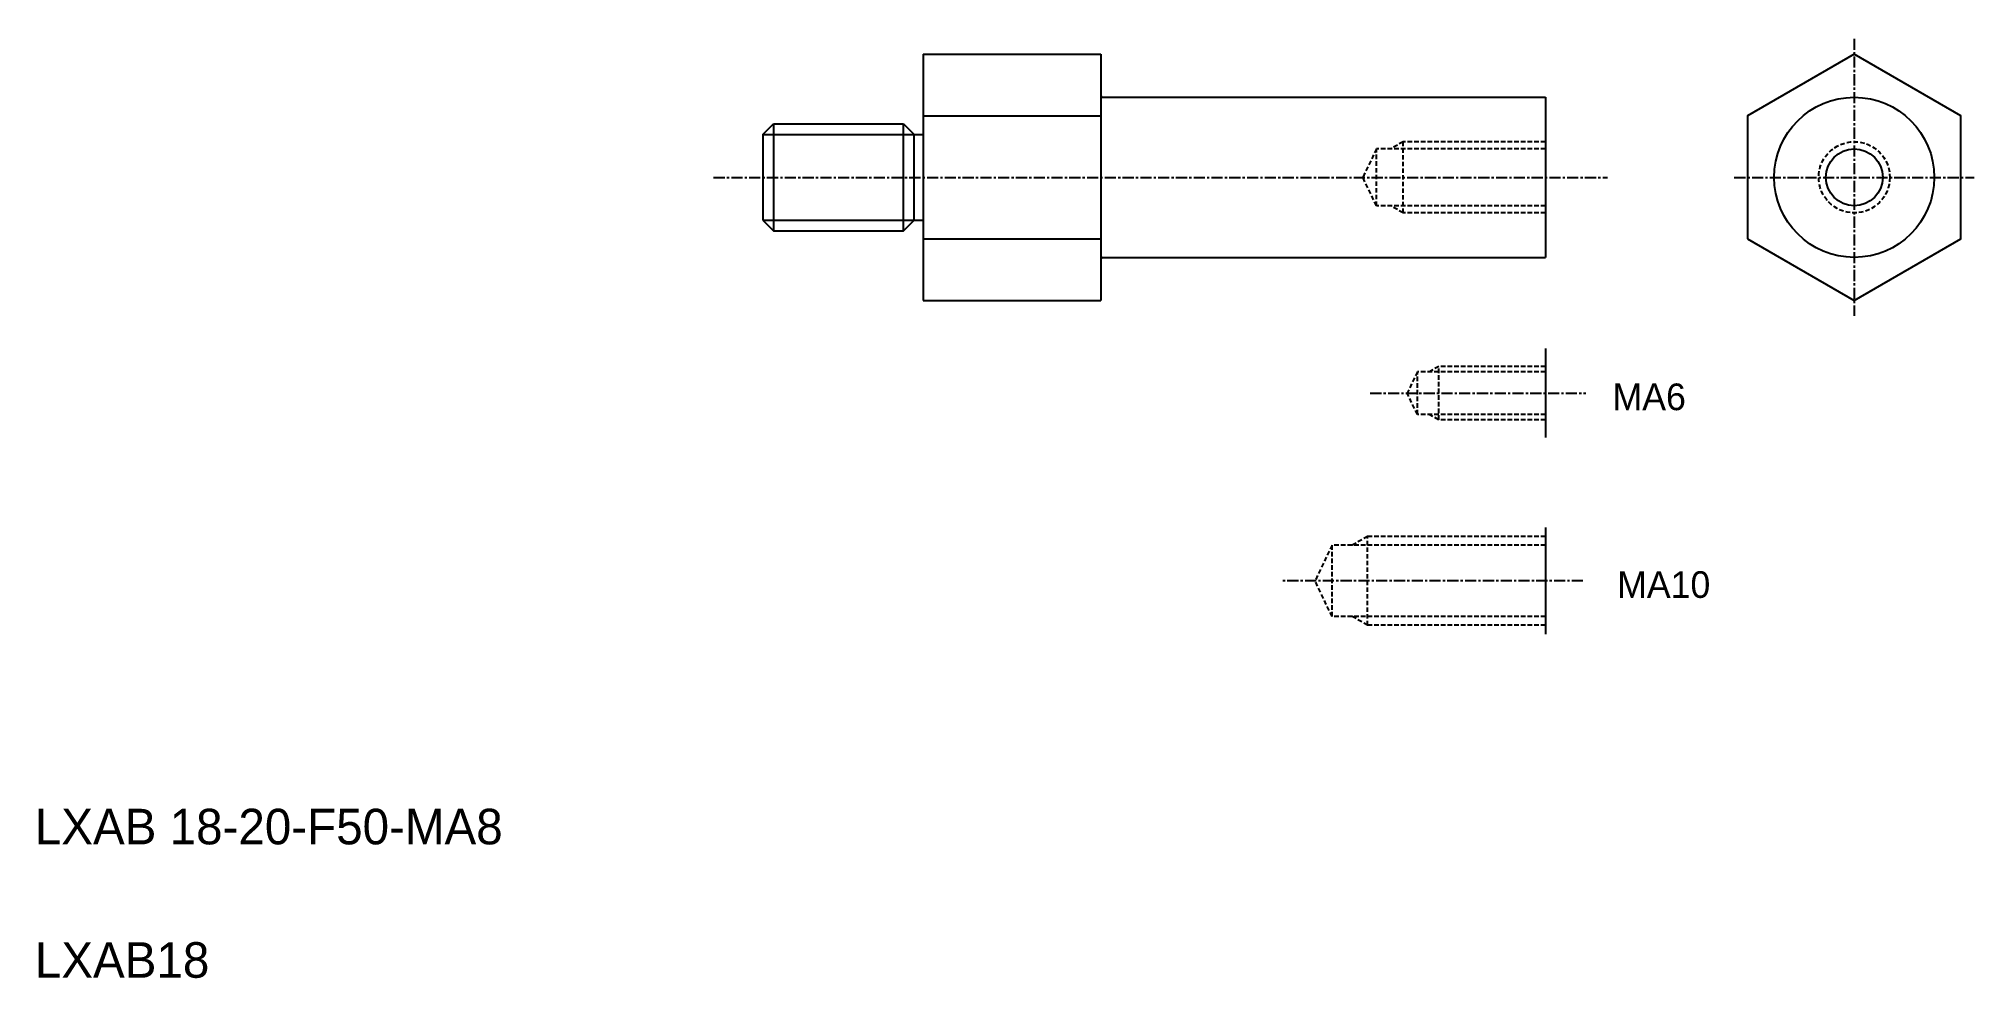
# Model space of a CAD drawing. Extents: x -46 to 172, y 82 to 187.
import ezdxf

# ---------------------------------------------------------------- set-up
doc = ezdxf.new("R2010")
doc.units = 0
doc.linetypes.add('CENTER', pattern=[2, 1.25, -0.25, 0.25, -0.25])
doc.linetypes.add('DASHED', pattern=[0.75, 0.5, -0.25])
doc.layers.get('0').update_dxf_attribs({"linetype": 'CONTINUOUS'})
doc.layers.add('CENTER', color=1, linetype='CENTER')

msp = doc.modelspace()

# ---------------------------------------------------------------- linework, layer by layer
at = {"color": 7, "linetype": 'CONTINUOUS'}
for p, q in [((53.92, 185.75), (53.92, 158.04)), ((53.92, 185.75), (73.92, 185.75)), ((73.92, 185.75), (73.92, 158.04)), ((74.12, 180.9), (123.92, 180.9)), ((97.82, 180.9), (97.82, 180.9)), ((116.52, 180.9), (116.52, 180.9)), ((123.92, 180.9), (123.92, 162.9)), ((53.92, 178.83), (73.92, 178.83)), ((35.92, 176.7), (37.12, 177.9)), ((35.92, 176.7), (35.92, 167.1)), ((37.12, 177.9), (37.12, 165.9)), ((37.12, 177.9), (51.72, 177.9)), ((51.72, 177.9), (52.92, 176.7)), ((51.72, 165.9), (51.72, 177.9)), ((52.92, 167.1), (52.92, 176.7)), ((52.92, 176.7), (53.92, 176.7)), ((35.92, 167.1), (37.12, 165.9)), ((37.12, 165.9), (51.72, 165.9)), ((51.72, 165.9), (52.92, 167.1)), ((52.92, 167.1), (53.92, 167.1)), ((53.92, 164.97), (73.92, 164.97)), ((74.12, 162.9), (123.92, 162.9)), ((97.82, 162.9), (97.82, 162.9)), ((116.52, 162.9), (116.52, 162.9)), ((53.92, 158.04), (73.92, 158.04)), ((123.92, 152.64), (123.92, 142.64)), ((123.92, 132.53), (123.92, 120.53))]:
    msp.add_line(p, q, dxfattribs=at)
at = {"color": 3, "linetype": 'CONTINUOUS'}
for p, q in [((35.92, 176.7), (52.92, 176.7)), ((35.92, 167.1), (52.92, 167.1))]:
    msp.add_line(p, q, dxfattribs=at)
at = {"color": 3, "linetype": 'DASHED'}
for p, q in [((104.92, 175.1), (103.39, 171.9)), ((104.92, 168.7), (104.92, 175.1)), ((123.92, 175.1), (104.92, 175.1)), ((107.92, 175.9), (106.53, 175.1)), ((107.92, 167.9), (107.92, 175.9)), ((123.92, 175.9), (107.92, 175.9)), ((104.92, 168.7), (103.39, 171.9)), ((123.92, 168.7), (104.92, 168.7)), ((107.92, 167.9), (106.53, 168.7)), ((123.92, 167.9), (107.92, 167.9)), ((111.92, 150.64), (110.88, 150.04)), ((111.92, 144.64), (111.92, 150.64)), ((123.92, 150.64), (111.92, 150.64)), ((109.52, 150.04), (108.38, 147.64)), ((109.52, 145.24), (109.52, 150.04)), ((123.92, 150.04), (109.52, 150.04)), ((109.52, 145.24), (108.38, 147.64)), ((123.92, 145.24), (109.52, 145.24)), ((111.92, 144.64), (110.88, 145.24)), ((123.92, 144.64), (111.92, 144.64)), ((103.92, 131.53), (102.19, 130.53)), ((123.92, 131.53), (103.92, 131.53)), ((103.92, 121.53), (103.92, 131.53)), ((99.92, 130.53), (98.01, 126.53)), ((123.92, 130.53), (99.92, 130.53)), ((99.92, 122.53), (99.92, 130.53)), ((99.92, 122.53), (98.01, 126.53)), ((123.92, 122.53), (99.92, 122.53)), ((103.92, 121.53), (102.19, 122.53)), ((123.92, 121.53), (103.92, 121.53))]:
    msp.add_line(p, q, dxfattribs=at)
at = {"color": 7, "linetype": 'CONTINUOUS'}
msp.add_lwpolyline([(146.66, 164.97), (158.66, 158.04), (170.66, 164.97), (170.66, 178.83), (158.66, 185.75), (146.66, 178.83)], close=True, dxfattribs=at)
for radius in [9, 3.2]:
    msp.add_circle((158.66, 171.9), radius, dxfattribs=at)
at = {"color": 3, "linetype": 'DASHED'}
msp.add_circle((158.66, 171.9), 4, dxfattribs=at)
at = {"color": 7, "linetype": 'CONTINUOUS'}
for centre, start, end in [((74.12, 181.1), 180, 270), ((74.12, 162.7), 90, 180)]:
    msp.add_arc(centre, 0.2, start, end, dxfattribs=at)
at = {"layer": 'CENTER', "color": 1, "linetype": 'CENTER'}
for p, q in [((158.66, 187.49), (158.66, 156.31)), ((30.37, 171.9), (130.89, 171.9)), ((145.16, 171.9), (172.16, 171.9)), ((104.22, 147.64), (128.48, 147.64)), ((128.14, 126.53), (94.37, 126.53))]:
    msp.add_line(p, q, dxfattribs=at)

# ---------------------------------------------------------------- texts
at = {"color": 7, "linetype": 'CONTINUOUS'}
for s, height, p in [('MA6', 3, (131.47, 145.72)), ('MA10', 3, (131.99, 124.61)), ('LXAB 18-20-F50-MA8', 4, (-45.98, 96.9)), ('LXAB18', 4, (-45.98, 81.9))]:
    msp.add_text(s, height=height, dxfattribs=at).set_placement(p)

doc.saveas('drawing.dxf')
